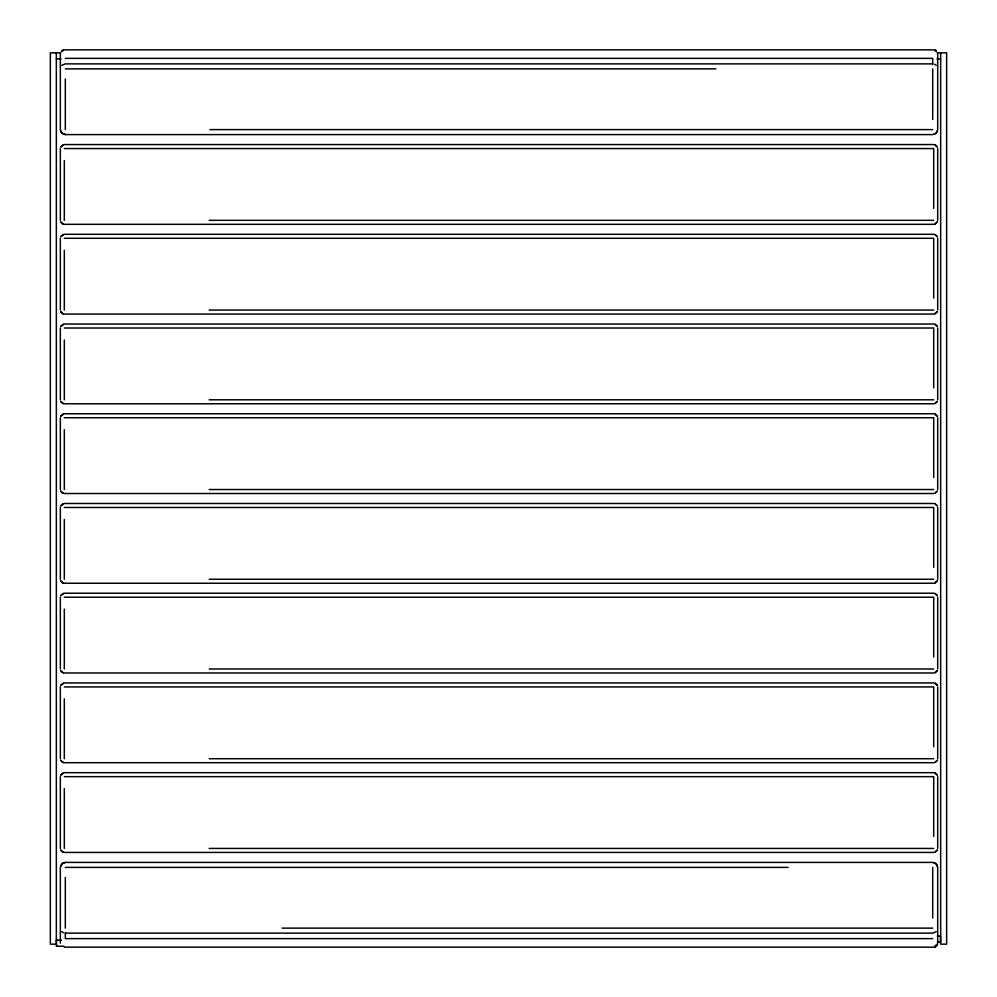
<?xml version="1.0" encoding="UTF-8"?>
<svg xmlns="http://www.w3.org/2000/svg" width="997" height="997" viewBox="0 0 997 997"><rect width="100%" height="100%" fill="white"/><g stroke="black" fill="none" stroke-linecap="round" stroke-linejoin="round"><path stroke-width="1.5" d="M60.493 866.094L62.823 863.078L65.316 862.405L932.706 862.405L936.22 863.863L937.516 866.094M937.516 130.906L936.22 133.137L933.99 134.421M935.697 946.614L934.725 947.013L937.554 944.196M937.155 945.156L935.223 946.851M937.305 944.072L934.613 946.776L937.018 944.658M62.325 50.386L61.49 51.021L64.319 49.85L933.703 49.85M61.789 65.341L65.316 63.883L932.706 63.883M935.223 224.026L937.379 221.857L934.725 224.188M935.223 313.756L937.379 311.587L934.725 313.918M935.223 403.486L937.379 401.317L934.725 403.648M935.223 493.216L937.379 491.047L934.725 493.378M935.223 582.946L937.379 580.777L934.725 583.108M935.223 672.676L937.379 670.507L934.725 672.838M935.223 762.406L937.379 760.237L934.725 762.568M935.223 852.136L937.379 849.967L934.725 852.298M936.22 931.659L932.706 933.117L65.316 933.117M63.285 144.702L60.63 147.033L64.319 144.565L933.703 144.565M63.285 234.432L60.63 236.763L64.319 234.295L933.703 234.295M63.285 324.162L60.63 326.493L64.319 324.025L933.703 324.025M63.285 413.892L60.63 416.223L64.319 413.755L933.703 413.755M63.285 503.622L60.63 505.953L64.319 503.485L933.703 503.485M63.285 593.352L60.63 595.683L64.319 593.215L933.703 593.215M63.285 683.082L60.63 685.413L64.319 682.945L933.703 682.945M63.285 772.812L60.63 775.143L64.319 772.675L933.703 772.675M65.316 862.405L61.789 863.863L60.331 867.39L60.331 943.162M57.676 946.24L56.468 946.24L56.43 940.258L61.353 940.233M937.392 936.108L940.507 936.096L940.532 942.078L937.417 942.09M56.468 946.24L63.808 946.203M56.43 940.258L57.664 940.258M60.991 52.841L50.361 52.841L50.361 944.159L56.343 944.159L56.343 52.841M937.018 52.841L946.639 52.841L946.639 944.159L940.657 944.159L940.657 52.841M65.316 58.362L932.706 58.362L932.706 64.568M56.343 58.823L60.991 58.823M937.018 58.823L940.669 58.823M65.316 68.868L715.858 68.868M209.881 129.61L932.706 129.61M60.493 130.906L61.789 133.137L65.316 134.595L932.706 134.595L936.22 133.137L937.691 129.61L937.691 53.838M64.319 148.553L933.703 148.553L933.703 208.373M209.208 220.337L933.703 220.337M933.703 224.325L64.319 224.325L62.325 223.789L60.63 221.857L63.285 224.188M64.319 238.283L933.703 238.283L933.703 298.103M209.208 310.067L933.703 310.067M933.703 314.055L64.319 314.055L62.325 313.519L60.63 311.587L63.285 313.918M64.319 328.013L933.703 328.013L933.703 387.833M209.208 399.797L933.703 399.797M933.703 403.785L64.319 403.785L62.325 403.249L60.63 401.317L63.285 403.648M64.319 417.743L933.703 417.743L933.703 477.563M209.208 489.527L933.703 489.527M933.703 493.515L64.319 493.515L62.325 492.979L60.63 491.047L63.285 493.378M64.319 507.473L933.703 507.473L933.703 567.293M209.208 579.257L933.703 579.257M933.703 583.245L64.319 583.245L62.325 582.709L60.63 580.777L63.285 583.108M64.319 597.203L933.703 597.203L933.703 657.023M209.208 668.987L933.703 668.987M933.703 672.975L64.319 672.975L62.325 672.439L60.63 670.507L63.285 672.838M64.319 686.933L933.703 686.933L933.703 746.753M209.208 758.717L933.703 758.717M933.703 762.705L64.319 762.705L62.325 762.169L60.63 760.237L63.285 762.568M64.319 776.663L933.703 776.663L933.703 836.483M209.208 848.447L933.703 848.447M933.703 852.435L64.319 852.435L62.325 851.899L60.63 849.967L63.285 852.298M65.316 867.39L788.141 867.39M282.163 928.132L932.706 928.132M932.706 938.638L65.316 938.638L65.316 932.432M64.319 947.15L933.703 947.15M65.316 134.595L61.789 133.137L60.331 129.61L60.331 53.838M935.223 50.149L936.519 51.021L935.697 50.386M934.725 144.702L937.379 147.033L935.223 144.864M934.725 234.432L937.379 236.763L935.223 234.594M934.725 324.162L937.379 326.493L935.223 324.324M934.725 413.892L937.379 416.223L935.223 414.054M934.725 503.622L937.379 505.953L935.223 503.784M934.725 593.352L937.379 595.683L935.223 593.514M934.725 683.082L937.379 685.413L935.223 683.244M934.725 772.812L937.379 775.143L935.223 772.974M933.99 862.579L936.22 863.863L937.691 867.39L937.691 943.162M934.613 64.257L936.22 65.341M61.789 931.659L63.397 932.743M937.691 148.553L937.691 220.337M937.691 238.283L937.691 310.067M937.691 328.013L937.691 399.797M937.691 417.743L937.691 489.527M937.691 507.473L937.691 579.257M937.691 597.203L937.691 668.987M937.691 686.933L937.691 758.717M937.691 776.663L937.691 848.447M932.706 68.868L932.706 119.49M932.706 867.39L932.706 918.013M65.316 78.987L65.316 129.61M65.316 877.51L65.316 928.132M64.319 160.517L64.319 220.337M64.319 250.247L64.319 310.067M64.319 339.977L64.319 399.797M64.319 429.707L64.319 489.527M64.319 519.437L64.319 579.257M64.319 609.167L64.319 668.987M64.319 698.897L64.319 758.717M64.319 788.627L64.319 848.447M60.331 148.553L60.331 220.337M60.331 238.283L60.331 310.067M60.331 328.013L60.331 399.797M60.331 417.743L60.331 489.527M60.331 507.473L60.331 579.257M60.331 597.203L60.331 668.987M60.331 686.933L60.331 758.717M60.331 776.663L60.331 848.447M62.823 50.523L61.789 51.308L63.397 50.224L62.823 50.523M935.198 50.523L934.613 50.224L936.22 51.308L935.198 50.523"/></g></svg>
